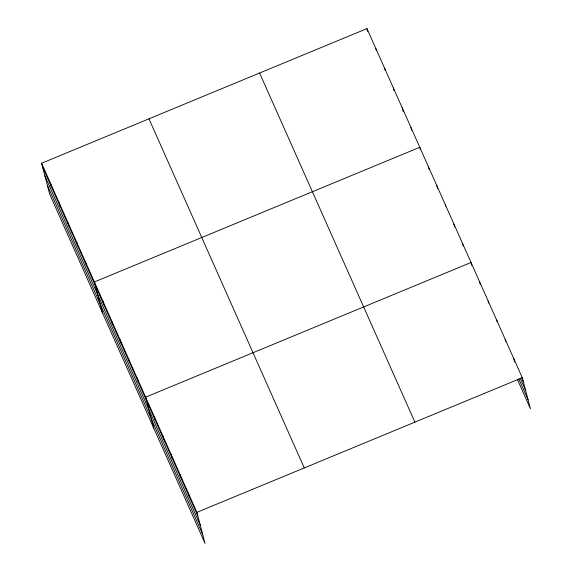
<?xml version="1.0" encoding="UTF-8"?>
<svg xmlns="http://www.w3.org/2000/svg" width="572" height="572" viewBox="0 0 572 572"><rect width="100%" height="100%" fill="white"/><g stroke="black" fill="none" stroke-linecap="round" stroke-linejoin="round"><path stroke-width="0.86" d="M41.577 163.249L196.89 512.355L205.033 543.4L49.721 194.294L41.577 163.249L366.967 28.6L522.279 377.706L530.423 408.751L517.252 379.15M196.89 512.355L522.279 377.706M521.793 378.085L523.216 381.288M520.255 378.349L525.596 390.347M518.79 378.886L528.049 399.685M259.588 73.037L414.9 422.136M148.956 118.819L304.268 467.917M42.514 166.831L197.833 515.937M44.895 175.897L200.207 525.003M47.347 185.235L202.66 534.334M513.735 358.501L514.678 362.083M505.19 339.303L505.755 341.448M496.653 320.098L497.025 321.535M488.109 300.901L488.674 303.053M479.565 281.703L480.323 284.563M471.778 265.365L471.028 262.498L145.638 397.147L153.782 428.199M462.483 243.3L463.234 246.167M453.939 224.095L454.69 226.962M445.395 204.898L445.774 206.328M436.858 185.693L437.609 188.56M428.314 166.495L429.064 169.362M420.334 149.442L419.769 147.297L94.38 281.946L102.531 312.991M410.968 127.513L411.726 130.38M402.166 107.729L403.11 111.311M393.372 87.945L394.122 90.812M384.57 68.168L385.135 70.313M375.768 48.384L376.333 50.536M366.967 28.6L367.717 31.467M188.345 493.15L189.289 496.739M179.808 473.952L180.745 477.534M171.264 454.754L172.201 458.336M162.72 435.549L163.663 439.132M154.175 416.352L155.119 419.934M137.094 377.949L138.038 381.531M128.55 358.751L129.494 362.333M120.013 339.546L120.949 343.128M111.469 320.349L112.405 323.931M102.924 301.144L103.868 304.733M85.585 262.162L86.522 265.744M76.784 242.378L77.721 245.967M67.982 222.601L68.919 226.183M59.181 202.817L60.117 206.399M50.379 183.033L51.316 186.615"/></g></svg>
